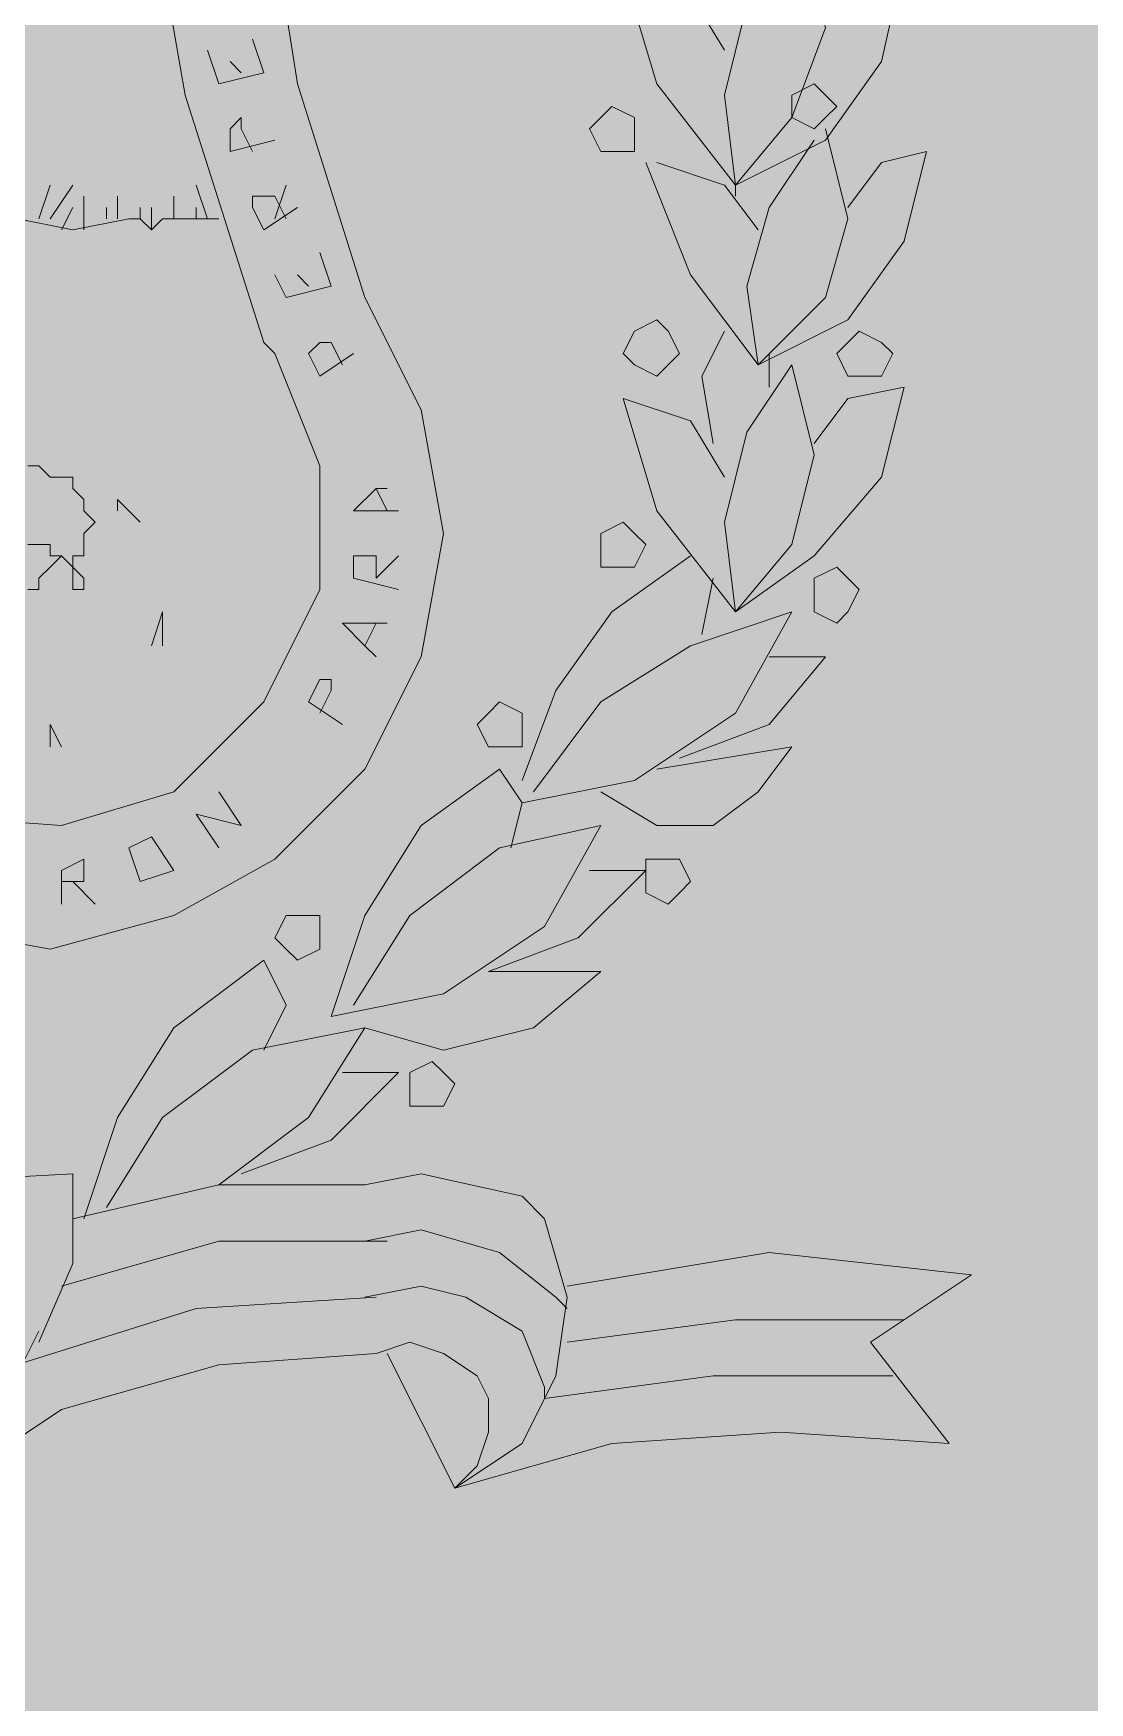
# Model space of a CAD drawing. Header units: inches. Extents: x 13.1 to 77.9, y 9.9 to 37.9.
# Drawn here: x 15.059 to 15.457, y 35.929 to 36.558 of the extents above; entities that cross this region are included whole.
import ezdxf

# ---------------------------------------------------------------- set-up
doc = ezdxf.new("R2010")
doc.units = ezdxf.units.IN
doc.header["$MEASUREMENT"] = 0
doc.layers.add('F_Layer01', color=7, linetype='Continuous')

# ---------------------------------------------------------------- blocks, each defined once
blk = doc.blocks.new('block 274')
at = {"layer": 'F_Layer01', "color": 18, "lineweight": 9, "true_color": 0x000000}
for points in [[(1.9085, -1.0287), (1.87887, -1.1049), (1.86617, -1.18533), (1.86617, -1.26577), (1.87887, -1.3462), (1.90427, -1.42663)], [(1.9085, -1.0287), (1.87887, -1.1049), (1.86617, -1.18533), (1.86617, -1.26577), (1.87887, -1.3462), (1.90427, -1.42663)], [(1.84924, -1.06257), (1.82807, -1.15993), (1.8196, -1.25307), (1.83654, -1.35043), (1.86617, -1.44357)], [(1.84924, -1.06257), (1.82807, -1.15993), (1.8196, -1.25307), (1.83654, -1.35043), (1.86617, -1.44357)], [(2.06937, -1.29117), (2.0482, -1.31657), (2.03974, -1.35043), (2.04397, -1.3843), (2.06514, -1.3589), (2.07784, -1.32503), (2.06937, -1.29117)], [(2.06937, -1.29117), (2.0482, -1.31657), (2.03974, -1.35043), (2.04397, -1.3843), (2.06514, -1.3589), (2.07784, -1.32503), (2.06937, -1.29117)], [(2.00164, -1.30387), (2.01434, -1.3462), (2.04397, -1.3843), (2.07784, -1.36737), (2.099, -1.33773), (2.10747, -1.29963)], [(2.00164, -1.30387), (2.01434, -1.3462), (2.04397, -1.3843), (2.07784, -1.36737), (2.099, -1.33773), (2.10747, -1.29963)], [(2.03974, -1.3335), (2.02704, -1.31233), (2.00587, -1.30386)], [(2.03974, -1.3335), (2.02704, -1.31233), (2.00587, -1.30386)], [(1.86194, -1.32927), (1.86617, -1.34197), (1.84924, -1.3462), (1.845, -1.3335)], [(1.86617, -1.34197), (1.86194, -1.32927)], [(1.86617, -1.34197), (1.84924, -1.3462), (1.845, -1.3335)], [(1.8577, -1.34197), (1.85347, -1.33773)], [(1.8577, -1.34197), (1.85347, -1.33773)], [(2.08207, -1.35466), (2.07784, -1.35043), (2.0736, -1.3462), (2.06514, -1.35043), (2.06514, -1.35466), (2.06514, -1.3589), (2.0736, -1.36313), (2.07784, -1.3589), (2.08207, -1.35466)], [(2.08207, -1.35466), (2.07784, -1.35043), (2.0736, -1.3462), (2.06514, -1.35043), (2.06514, -1.35466), (2.06514, -1.3589), (2.0736, -1.36313), (2.07784, -1.3589), (2.08207, -1.35466)], [(2.00587, -1.36313), (2.00587, -1.3589), (1.9974, -1.35466), (1.99317, -1.3589), (1.98894, -1.36313), (1.99317, -1.3716), (1.9974, -1.3716), (2.00587, -1.3716), (2.00587, -1.36313)], [(2.00587, -1.36313), (2.00587, -1.3589), (1.9974, -1.35466), (1.99317, -1.3589), (1.98894, -1.36313), (1.99317, -1.3716), (1.9974, -1.3716), (2.00587, -1.3716), (2.00587, -1.36313)], [(1.8704, -1.36737), (1.85347, -1.3716), (1.85347, -1.36313), (1.8577, -1.3589), (1.8577, -1.36313), (1.86194, -1.3716)], [(1.8704, -1.36737), (1.85347, -1.3716), (1.85347, -1.36313), (1.8577, -1.3589), (1.8577, -1.36313), (1.86194, -1.3716)], [(2.05244, -1.45203), (2.07784, -1.42663), (2.0863, -1.397), (2.07784, -1.36313)], [(2.05244, -1.45203), (2.07784, -1.42663), (2.0863, -1.397), (2.07784, -1.36313)], [(2.0736, -1.36737), (2.05667, -1.39277), (2.0482, -1.4224), (2.05244, -1.45203), (2.0863, -1.4351), (2.10747, -1.40547), (2.11594, -1.3716), (2.099, -1.37583), (2.0863, -1.39277)], [(2.0736, -1.36737), (2.05667, -1.39277), (2.0482, -1.4224), (2.05244, -1.45203), (2.0863, -1.4351), (2.10747, -1.40547), (2.11594, -1.3716), (2.099, -1.37583), (2.0863, -1.39277)], [(2.0101, -1.37583), (2.02704, -1.41817), (2.05244, -1.45203)], [(2.0101, -1.37583), (2.02704, -1.41817), (2.05244, -1.45203)], [(2.05244, -1.40123), (2.03974, -1.3843), (2.01434, -1.37583)], [(2.05244, -1.40123), (2.03974, -1.3843), (2.01434, -1.37583)], [(1.84924, -1.397), (1.845, -1.397), (1.84077, -1.397), (1.83654, -1.397), (1.82807, -1.397), (1.82384, -1.40123), (1.8196, -1.397), (1.81537, -1.397), (1.7942, -1.40123), (1.75187, -1.39277), (1.7307, -1.3843)], [(1.84924, -1.397), (1.845, -1.397), (1.84077, -1.397), (1.83654, -1.397), (1.82807, -1.397), (1.82384, -1.40123), (1.8196, -1.397), (1.81537, -1.397), (1.7942, -1.40123), (1.75187, -1.39277), (1.7307, -1.3843)], [(1.7815, -1.397), (1.78574, -1.3843)], [(1.7815, -1.397), (1.78574, -1.3843)], [(1.78574, -1.397), (1.7942, -1.3843)], [(1.78574, -1.397), (1.7942, -1.3843)], [(1.79844, -1.40123), (1.79844, -1.38853)], [(1.79844, -1.40123), (1.79844, -1.38853)], [(1.81114, -1.397), (1.81114, -1.38853)], [(1.81114, -1.397), (1.81114, -1.38853)], [(1.8323, -1.397), (1.8323, -1.38853)], [(1.8323, -1.397), (1.8323, -1.38853)], [(1.845, -1.397), (1.84077, -1.3843)], [(1.845, -1.397), (1.84077, -1.3843)], [(1.87887, -1.39277), (1.86617, -1.40123), (1.86194, -1.39277), (1.86194, -1.38853), (1.86617, -1.38853), (1.8704, -1.38853), (1.87464, -1.397)], [(1.87887, -1.39277), (1.86617, -1.40123), (1.86194, -1.39277), (1.86194, -1.38853), (1.86617, -1.38853), (1.8704, -1.38853), (1.87464, -1.397)], [(1.8704, -1.397), (1.87464, -1.3843)], [(1.8704, -1.397), (1.87464, -1.3843)], [(2.04397, -1.3843), (2.04397, -1.38853)], [(2.04397, -1.3843), (2.04397, -1.38853)], [(1.78997, -1.40123), (1.7942, -1.39277)], [(1.78997, -1.40123), (1.7942, -1.39277)], [(1.8069, -1.397), (1.8069, -1.39277)], [(1.8069, -1.397), (1.8069, -1.39277)], [(1.8196, -1.397), (1.8196, -1.39277)], [(1.8196, -1.397), (1.8196, -1.39277)], [(1.82384, -1.40123), (1.82384, -1.39277)], [(1.82384, -1.40123), (1.82384, -1.39277)], [(1.84077, -1.397), (1.84077, -1.39277)], [(1.84077, -1.397), (1.84077, -1.39277)], [(1.89157, -1.4224), (1.88734, -1.4097)], [(1.89157, -1.4224), (1.88734, -1.4097)], [(1.89157, -1.4224), (1.87464, -1.42663), (1.8704, -1.41817)], [(1.89157, -1.4224), (1.87464, -1.42663), (1.8704, -1.41817)], [(1.8831, -1.4224), (1.87887, -1.41817)], [(1.8831, -1.4224), (1.87887, -1.41817)], [(1.78574, -1.67217), (1.8323, -1.65947), (1.8704, -1.6383), (1.90427, -1.60443), (1.92544, -1.5621), (1.9339, -1.51553), (1.92544, -1.46897), (1.90427, -1.42663)], [(1.78574, -1.67217), (1.8323, -1.65947), (1.8704, -1.6383), (1.90427, -1.60443), (1.92544, -1.5621), (1.9339, -1.51553), (1.92544, -1.46897), (1.90427, -1.42663)], [(2.0228, -1.4478), (2.01857, -1.43933), (2.01434, -1.4351), (2.00587, -1.43933), (2.00164, -1.4478), (2.00587, -1.45203), (2.01434, -1.45627), (2.01857, -1.45203), (2.0228, -1.4478)], [(2.0228, -1.4478), (2.01857, -1.43933), (2.01434, -1.4351), (2.00587, -1.43933), (2.00164, -1.4478), (2.00587, -1.45203), (2.01434, -1.45627), (2.01857, -1.45203), (2.0228, -1.4478)], [(2.03974, -1.43933), (2.03127, -1.45627), (2.0355, -1.48167)], [(2.03974, -1.43933), (2.03127, -1.45627), (2.0355, -1.48167)], [(2.10324, -1.4478), (2.099, -1.44357), (2.09054, -1.43933), (2.0863, -1.44357), (2.08207, -1.4478), (2.0863, -1.45627), (2.09054, -1.45627), (2.099, -1.45627), (2.10324, -1.4478)], [(2.10324, -1.4478), (2.099, -1.44357), (2.09054, -1.43933), (2.0863, -1.44357), (2.08207, -1.4478), (2.0863, -1.45627), (2.09054, -1.45627), (2.099, -1.45627), (2.10324, -1.4478)], [(1.90004, -1.4478), (1.88734, -1.45627), (1.8831, -1.4478), (1.88734, -1.44357), (1.89157, -1.44357), (1.8958, -1.45203)], [(1.90004, -1.4478), (1.88734, -1.45627), (1.8831, -1.4478), (1.88734, -1.44357), (1.89157, -1.44357), (1.8958, -1.45203)], [(1.78997, -1.6256), (1.8323, -1.6129), (1.86617, -1.57903), (1.88734, -1.5367), (1.88734, -1.49013), (1.8704, -1.4478)], [(1.78997, -1.6256), (1.8323, -1.6129), (1.86617, -1.57903), (1.88734, -1.5367), (1.88734, -1.49013), (1.8704, -1.4478)], [(2.06514, -1.45203), (2.0482, -1.47743), (2.03974, -1.5113), (2.04397, -1.54517), (2.06514, -1.51977), (2.0736, -1.4859), (2.06514, -1.45203)], [(2.06514, -1.45203), (2.0482, -1.47743), (2.03974, -1.5113), (2.04397, -1.54517), (2.06514, -1.51977), (2.0736, -1.4859), (2.06514, -1.45203)], [(2.05667, -1.4605), (2.05667, -1.4478)], [(2.05667, -1.4605), (2.05667, -1.4478)], [(2.03974, -1.49437), (2.02704, -1.4732), (2.00164, -1.46473), (2.01434, -1.50707), (2.04397, -1.54517)], [(2.03974, -1.49437), (2.02704, -1.4732), (2.00164, -1.46473), (2.01434, -1.50707), (2.04397, -1.54517)], [(2.04397, -1.54517), (2.0736, -1.524), (2.099, -1.49437), (2.10747, -1.4605)], [(2.04397, -1.54517), (2.0736, -1.524), (2.099, -1.49437), (2.10747, -1.4605)], [(2.10747, -1.4605), (2.0863, -1.46473), (2.0736, -1.48167)], [(2.10747, -1.4605), (2.0863, -1.46473), (2.0736, -1.48167)], [(1.77727, -1.51977), (1.78574, -1.51977), (1.78574, -1.524), (1.78997, -1.524), (1.7942, -1.52823), (1.7942, -1.53247), (1.7942, -1.5367), (1.79844, -1.5367), (1.79844, -1.53247), (1.7942, -1.52823), (1.7942, -1.524), (1.79844, -1.524), (1.79844, -1.51977), (1.79844, -1.51553), (1.80267, -1.5113), (1.79844, -1.50707), (1.79844, -1.50283), (1.7942, -1.4986), (1.7942, -1.49437), (1.78997, -1.49437), (1.78574, -1.49437), (1.7815, -1.49013), (1.77727, -1.49013)], [(1.77727, -1.51977), (1.78574, -1.51977), (1.78574, -1.524), (1.78997, -1.524), (1.7942, -1.52823), (1.7942, -1.53247), (1.7942, -1.5367), (1.79844, -1.5367), (1.79844, -1.53247), (1.7942, -1.52823), (1.7942, -1.524), (1.79844, -1.524), (1.79844, -1.51977), (1.79844, -1.51553), (1.80267, -1.5113), (1.79844, -1.50707), (1.79844, -1.50283), (1.7942, -1.4986), (1.7942, -1.49437), (1.78997, -1.49437), (1.78574, -1.49437), (1.7815, -1.49013), (1.77727, -1.49013)], [(1.8196, -1.5113), (1.81114, -1.50283), (1.81114, -1.50706)], [(1.8196, -1.5113), (1.81114, -1.50283), (1.81114, -1.50707)], [(1.91697, -1.50707), (1.91274, -1.50707), (1.90004, -1.50707), (1.9085, -1.4986), (1.91274, -1.4986)], [(1.91697, -1.50707), (1.91274, -1.50707), (1.90004, -1.50707), (1.9085, -1.4986), (1.91274, -1.4986)], [(1.91274, -1.50707), (1.9085, -1.4986)], [(1.91274, -1.50707), (1.9085, -1.4986)], [(2.0101, -1.51976), (2.00587, -1.51553), (2.00164, -1.5113), (1.99317, -1.51553), (1.99317, -1.51976), (1.99317, -1.52823), (2.00164, -1.52823), (2.00587, -1.52823), (2.0101, -1.51976)], [(2.0101, -1.51976), (2.00587, -1.51553), (2.00164, -1.5113), (1.99317, -1.51553), (1.99317, -1.51976), (1.99317, -1.52823), (2.00164, -1.52823), (2.00587, -1.52823), (2.0101, -1.51976)], [(1.78997, -1.524), (1.78574, -1.52823), (1.7815, -1.53247), (1.7815, -1.5367), (1.77727, -1.5367)], [(1.78997, -1.524), (1.78574, -1.52823), (1.7815, -1.53247), (1.7815, -1.5367), (1.77727, -1.5367)], [(1.91697, -1.5367), (1.90004, -1.53247), (1.90004, -1.524), (1.90427, -1.524), (1.9085, -1.524), (1.9085, -1.52823), (1.9085, -1.53247), (1.91697, -1.524)], [(1.91697, -1.5367), (1.90004, -1.53247), (1.90004, -1.524), (1.90427, -1.524), (1.9085, -1.524), (1.9085, -1.52823), (1.9085, -1.53247), (1.91697, -1.524)], [(2.02704, -1.524), (1.9974, -1.54517), (1.97624, -1.5748), (1.96354, -1.60867)], [(2.02704, -1.524), (1.9974, -1.54517), (1.97624, -1.5748), (1.96354, -1.60867)], [(2.09054, -1.5367), (2.0863, -1.53247), (2.08207, -1.52823), (2.0736, -1.53247), (2.0736, -1.5367), (2.0736, -1.54517), (2.08207, -1.5494), (2.0863, -1.54517), (2.09054, -1.5367)], [(2.09054, -1.5367), (2.0863, -1.53247), (2.08207, -1.52823), (2.0736, -1.53247), (2.0736, -1.5367), (2.0736, -1.54517), (2.08207, -1.5494), (2.0863, -1.54517), (2.09054, -1.5367)], [(2.03127, -1.55363), (2.0355, -1.53247)], [(2.03127, -1.55363), (2.0355, -1.53247)], [(1.82807, -1.55787), (1.82807, -1.54517), (1.82384, -1.55787)], [(1.82807, -1.55787), (1.82807, -1.54517), (1.82384, -1.55787)], [(1.96354, -1.61713), (2.00587, -1.60867), (2.04397, -1.58327), (2.06514, -1.54517), (2.02704, -1.55787), (1.99317, -1.57903), (1.96777, -1.6129)], [(1.96354, -1.61713), (2.00587, -1.60867), (2.04397, -1.58327), (2.06514, -1.54517), (2.02704, -1.55787), (1.99317, -1.57903), (1.96777, -1.6129)], [(1.9085, -1.5621), (1.90427, -1.55787), (1.8958, -1.5494), (1.9085, -1.5494), (1.91274, -1.5494)], [(1.9085, -1.5621), (1.90427, -1.55787), (1.8958, -1.5494), (1.9085, -1.5494), (1.91274, -1.5494)], [(1.90427, -1.55787), (1.9085, -1.5494)], [(1.90427, -1.55787), (1.9085, -1.5494)], [(2.0228, -1.6002), (2.05667, -1.5875), (2.07784, -1.5621)], [(2.0228, -1.6002), (2.05667, -1.5875), (2.07784, -1.5621)], [(2.07784, -1.5621), (2.05667, -1.5621)], [(2.07784, -1.5621), (2.05667, -1.5621)], [(1.8958, -1.5875), (1.8831, -1.57903), (1.88734, -1.57057), (1.89157, -1.57057), (1.89157, -1.5748), (1.88734, -1.58327)], [(1.8958, -1.5875), (1.8831, -1.57903), (1.88734, -1.57057), (1.89157, -1.57057), (1.89157, -1.5748), (1.88734, -1.58327)], [(1.96354, -1.5875), (1.96354, -1.58327), (1.95507, -1.57903), (1.95084, -1.58327), (1.9466, -1.5875), (1.95084, -1.59597), (1.95507, -1.59597), (1.96354, -1.59597), (1.96354, -1.5875)], [(1.96354, -1.5875), (1.96354, -1.58327), (1.95507, -1.57903), (1.95084, -1.58327), (1.9466, -1.5875), (1.95084, -1.59597), (1.95507, -1.59597), (1.96354, -1.59597), (1.96354, -1.5875)], [(1.78997, -1.59597), (1.78574, -1.5875), (1.78574, -1.59597)], [(1.78997, -1.59597), (1.78574, -1.5875), (1.78574, -1.59597)], [(1.99317, -1.6129), (2.01434, -1.6256), (2.0355, -1.6256), (2.05244, -1.6129), (2.06514, -1.59597)], [(1.99317, -1.6129), (2.01434, -1.6256), (2.0355, -1.6256), (2.05244, -1.6129), (2.06514, -1.59597)], [(2.06514, -1.59597), (2.01434, -1.60443)], [(2.06514, -1.59597), (2.01434, -1.60443)], [(1.95507, -1.60443), (1.92544, -1.6256), (1.90427, -1.65947), (1.89157, -1.69757)], [(1.95507, -1.60443), (1.92544, -1.6256), (1.90427, -1.65947), (1.89157, -1.69757)], [(1.9593, -1.63407), (1.96354, -1.61713), (1.95507, -1.60443)], [(1.9593, -1.63407), (1.96354, -1.61713), (1.95507, -1.60443)], [(1.84924, -1.63407), (1.84077, -1.62137), (1.8577, -1.6256), (1.84924, -1.6129)], [(1.84924, -1.63407), (1.84077, -1.62137), (1.8577, -1.6256), (1.84924, -1.6129)], [(1.78997, -1.6256), (1.7307, -1.62136), (1.67144, -1.63407), (1.6164, -1.6637)], [(1.78997, -1.6256), (1.7307, -1.62136), (1.67144, -1.63407), (1.6164, -1.6637)], [(1.89157, -1.69757), (1.9339, -1.6891), (1.972, -1.6637), (1.99317, -1.6256)], [(1.89157, -1.69757), (1.9339, -1.6891), (1.972, -1.6637), (1.99317, -1.6256)], [(1.99317, -1.6256), (1.95507, -1.63407), (1.9212, -1.65947), (1.90004, -1.69333)], [(1.99317, -1.6256), (1.95507, -1.63407), (1.9212, -1.65947), (1.90004, -1.69333)], [(1.8196, -1.64677), (1.81537, -1.63407), (1.82384, -1.62983), (1.8323, -1.64253), (1.8196, -1.64677)], [(1.8196, -1.64677), (1.81537, -1.63407), (1.82384, -1.62983), (1.8323, -1.64253), (1.8196, -1.64677)], [(1.78997, -1.65523), (1.78997, -1.64253), (1.79844, -1.6383), (1.79844, -1.64253), (1.79844, -1.64677), (1.78997, -1.64677)], [(1.78997, -1.65523), (1.78997, -1.64253), (1.79844, -1.6383), (1.79844, -1.64253), (1.79844, -1.64677), (1.78997, -1.64677)], [(2.02704, -1.64677), (2.0228, -1.6383), (2.01857, -1.6383), (2.0101, -1.6383), (2.0101, -1.64677), (2.0101, -1.651), (2.01857, -1.65523), (2.0228, -1.651), (2.02704, -1.64677)], [(2.02704, -1.64677), (2.0228, -1.6383), (2.01857, -1.6383), (2.0101, -1.6383), (2.0101, -1.64677), (2.0101, -1.651), (2.01857, -1.65523), (2.0228, -1.651), (2.02704, -1.64677)], [(1.7942, -1.64677), (1.80267, -1.65523)], [(1.7942, -1.64677), (1.80267, -1.65523)], [(1.99317, -1.68063), (1.95084, -1.68063), (1.9847, -1.66793), (2.0101, -1.64253), (1.98894, -1.64253)], [(1.99317, -1.68063), (1.95084, -1.68063), (1.9847, -1.66793), (2.0101, -1.64253), (1.98894, -1.64253)], [(1.88734, -1.66793), (1.88734, -1.65947), (1.87887, -1.65947), (1.87464, -1.65947), (1.8704, -1.66793), (1.87464, -1.67217), (1.87887, -1.6764), (1.88734, -1.67217), (1.88734, -1.66793), (1.88734, -1.65947), (1.87887, -1.65947), (1.87464, -1.65947), (1.8704, -1.66793), (1.87464, -1.67217), (1.87887, -1.6764), (1.88734, -1.67217), (1.88734, -1.66793)], [(1.78574, -1.67216), (1.73917, -1.6637), (1.69684, -1.67216), (1.6545, -1.6891), (1.62064, -1.71873)], [(1.78574, -1.67216), (1.73917, -1.6637), (1.69684, -1.67216), (1.6545, -1.6891), (1.62064, -1.71873)], [(1.86617, -1.6764), (1.8323, -1.7018), (1.81114, -1.73567), (1.79844, -1.77377)], [(1.86617, -1.6764), (1.8323, -1.7018), (1.81114, -1.73567), (1.79844, -1.77377)], [(1.86617, -1.71027), (1.87464, -1.69333), (1.86617, -1.6764)], [(1.86617, -1.71027), (1.87464, -1.69333), (1.86617, -1.6764)], [(1.90427, -1.7018), (1.9339, -1.71027), (1.96777, -1.7018), (1.99317, -1.68063)], [(1.90427, -1.7018), (1.9339, -1.71027), (1.96777, -1.7018), (1.99317, -1.68063)], [(1.90427, -1.7018), (1.86194, -1.71027), (1.82807, -1.73567), (1.8069, -1.76953)], [(1.90427, -1.7018), (1.86194, -1.71027), (1.82807, -1.73567), (1.8069, -1.76953)], [(1.84924, -1.76107), (1.8831, -1.73567), (1.90427, -1.7018)], [(1.84924, -1.76107), (1.8831, -1.73567), (1.90427, -1.7018)], [(1.93814, -1.72296), (1.9339, -1.71873), (1.92967, -1.7145), (1.9212, -1.71873), (1.9212, -1.72296), (1.9212, -1.73143), (1.92967, -1.73143), (1.9339, -1.73143), (1.93814, -1.72296), (1.9339, -1.71873), (1.92967, -1.7145), (1.9212, -1.71873), (1.9212, -1.72296), (1.9212, -1.73143), (1.92967, -1.73143), (1.9339, -1.73143), (1.93814, -1.72296)], [(1.8577, -1.75683), (1.89157, -1.74413), (1.91697, -1.71873)], [(1.8577, -1.75683), (1.89157, -1.74413), (1.91697, -1.71873)], [(1.7815, -1.82033), (1.7942, -1.7907), (1.7942, -1.75683)], [(1.7815, -1.82033), (1.7942, -1.7907), (1.7942, -1.75683)], [(1.90427, -1.76107), (1.84924, -1.76107), (1.7942, -1.77377)], [(1.90427, -1.76107), (1.84924, -1.76107), (1.7942, -1.77377)], [(1.96354, -1.7653), (1.92544, -1.75683), (1.90427, -1.76107)], [(1.96354, -1.7653), (1.92544, -1.75683), (1.90427, -1.76107)], [(1.98047, -1.80763), (1.97624, -1.8034), (1.95507, -1.78647), (1.92544, -1.778), (1.90427, -1.78223)], [(1.98047, -1.80763), (1.97624, -1.8034), (1.95507, -1.78647), (1.92544, -1.778), (1.90427, -1.78223)], [(1.93814, -1.87537), (1.96354, -1.85843), (1.97624, -1.83303), (1.98047, -1.8034), (1.972, -1.77377)], [(2.1244, -1.85843), (2.0609, -1.8542), (1.9974, -1.85843), (1.93814, -1.87537), (1.96354, -1.85843), (1.97624, -1.83303), (1.98047, -1.8034), (1.972, -1.77377)], [(1.91274, -1.78223), (1.84924, -1.78223), (1.78997, -1.79917)], [(1.91274, -1.78223), (1.84924, -1.78223), (1.78997, -1.79917)], [(2.09477, -1.82033), (2.13287, -1.79493), (2.05667, -1.78647), (1.98047, -1.79917)], [(2.09477, -1.82033), (2.13287, -1.79493), (2.05667, -1.78647), (1.98047, -1.79917)], [(1.9085, -1.8034), (1.84077, -1.80763), (1.77304, -1.8288)], [(1.9085, -1.8034), (1.84077, -1.80763), (1.77304, -1.8288)], [(1.972, -1.8415), (1.972, -1.83727), (1.96354, -1.8161), (1.94237, -1.8034), (1.92544, -1.79917), (1.90427, -1.8034)], [(1.972, -1.8415), (1.972, -1.83727), (1.96354, -1.8161), (1.94237, -1.8034), (1.92544, -1.79917), (1.90427, -1.8034)], [(2.10747, -1.81187), (2.04397, -1.81187), (1.98047, -1.82033)], [(2.10747, -1.81187), (2.04397, -1.81187), (1.98047, -1.82033)], [(1.93814, -1.87537), (1.9466, -1.8669), (1.95084, -1.8542), (1.95084, -1.8415), (1.9466, -1.83303), (1.9339, -1.82457), (1.9212, -1.82033), (1.9085, -1.82457)], [(1.93814, -1.87537), (1.9466, -1.8669), (1.95084, -1.8542), (1.95084, -1.8415), (1.9466, -1.83303), (1.9339, -1.82457), (1.9212, -1.82033), (1.9085, -1.82457)], [(1.9085, -1.82457), (1.84924, -1.8288), (1.78997, -1.84573), (1.73917, -1.8796)], [(1.9085, -1.82457), (1.84924, -1.8288), (1.78997, -1.84573), (1.73917, -1.8796)], [(2.10324, -1.83303), (2.0355, -1.83303), (1.972, -1.8415)], [(2.10324, -1.83303), (2.0355, -1.83303), (1.972, -1.8415)], [(2.1244, -1.85843), (2.0609, -1.8542), (1.9974, -1.85843), (1.93814, -1.87537)]]:
    blk.add_lwpolyline(points, dxfattribs=at)
for points in [[(1.8704, -1.4478), (1.8704, -1.4478), (1.86617, -1.44357), (1.86617, -1.44357), (1.86617, -1.44357), (1.8704, -1.4478), (1.8704, -1.4478)], [(1.91697, -1.71873), (1.91697, -1.71873), (1.8958, -1.71873), (1.8958, -1.71873), (1.8958, -1.71873), (1.91697, -1.71873), (1.91697, -1.71873)], [(1.718, -1.76107), (1.718, -1.76107), (1.7942, -1.75683), (1.7942, -1.75683), (1.7942, -1.75683), (1.718, -1.76107), (1.718, -1.76107)], [(1.96354, -1.7653), (1.96354, -1.7653), (1.972, -1.77377), (1.972, -1.77377), (1.972, -1.77377), (1.96354, -1.7653), (1.96354, -1.7653)], [(1.7815, -1.8161), (1.7815, -1.8161), (1.77304, -1.83303), (1.77304, -1.83303), (1.77304, -1.83303), (1.7815, -1.8161), (1.7815, -1.8161)], [(2.09477, -1.82033), (2.09477, -1.82033), (2.1244, -1.85843), (2.1244, -1.85843), (2.1244, -1.85843), (2.09477, -1.82033), (2.09477, -1.82033)], [(1.93814, -1.87537), (1.93814, -1.87537), (1.91274, -1.82457), (1.91274, -1.82457), (1.91274, -1.82457), (1.93814, -1.87537), (1.93814, -1.87537)]]:
    blk.add_open_spline(points, degree=3, knots=[0, 0, 0, 0, 1, 1, 1, 2, 2, 2, 2], dxfattribs=at)

msp = doc.modelspace()

# ---------------------------------------------------------------- hatches: boundary and pattern name
at = {"layer": 'F_Layer01', "true_color": 0x6eb1b7}
h = msp.add_hatch(color=143, dxfattribs=at)
h.dxf.hatch_style = 2
h.paths.add_polyline_path([(26.53271, 35.87405), (14.1571, 35.87405), (14.1571, 37.31338), (26.53271, 37.31338)])

# ---------------------------------------------------------------- block references
at = {"layer": 'F_Layer01'}
msp.add_blockref('block 274', (13.27956, 37.88488), dxfattribs=at)

doc.saveas('drawing.dxf')
